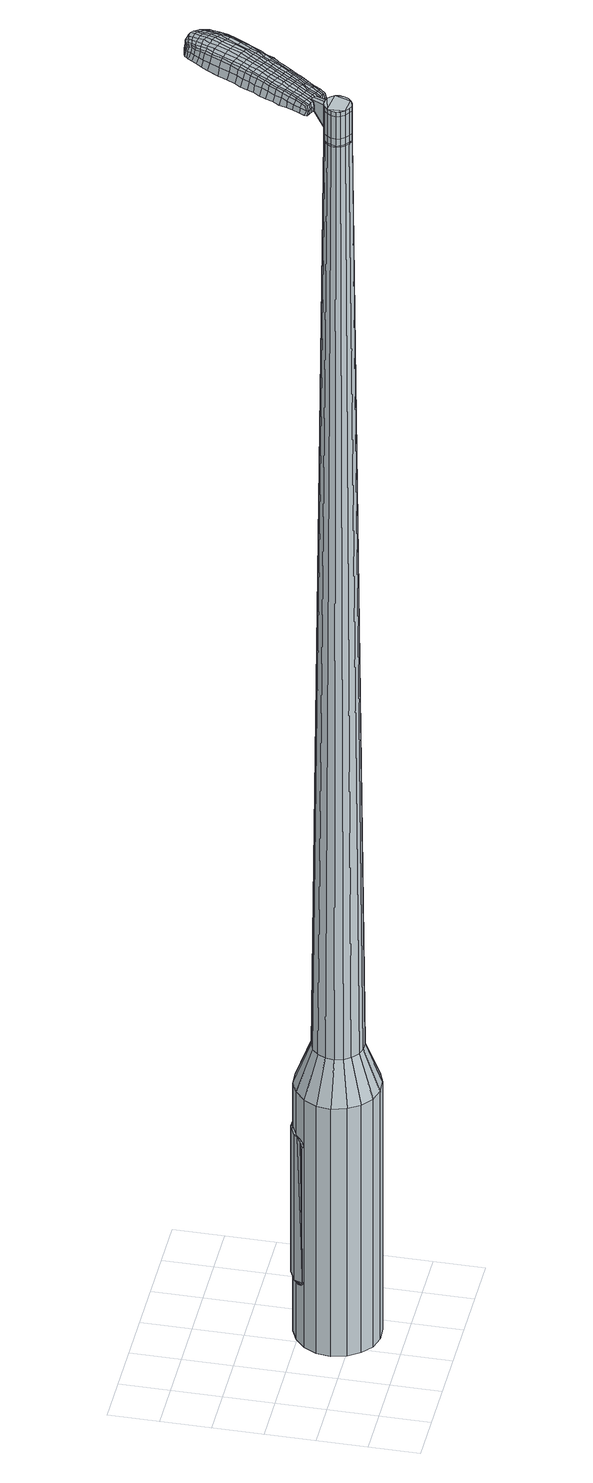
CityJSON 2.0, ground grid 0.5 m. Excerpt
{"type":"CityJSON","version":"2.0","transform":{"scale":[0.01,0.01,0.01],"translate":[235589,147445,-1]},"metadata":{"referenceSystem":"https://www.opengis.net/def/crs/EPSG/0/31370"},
"CityObjects":{
"object1":{"type":"GenericCityObject","attributes":{"cluster":390,"mean_distance_to_centroid":0.313,"new_centroid_x":235590.27,"new_centroid_y":147445.64,"mean_distance_to_camera":8.64,"H1":78.87,"H2":93.62,"Z_final":112.27,"cluster2":-1,"proj_x":235594.43,"proj_y":147447.76,"id_line":65007,"bearing_l":333,"distance":4.67,"orientation":"left","G_obj":63},"geometry":[{"type":"MultiSurface","lod":"2","boundaries":[[[0,1,2,3]],[[1,4,5,2]],[[4,6,7,5]],[[6,8,9,7]],[[8,10,11,9]],[[10,12,13,11]],[[12,14,15,13]],[[14,16,17,15]],[[16,18,19,17]],[[18,20,21,19]],[[20,22,23,21]],[[22,24,25,23]],[[24,26,27,25]],[[26,28,29,27]],[[28,30,31,29]],[[30,32,33,31]],[[32,34,35,33]],[[34,0,3,35]],[[36,37,38,39]],[[38,40,41,42]],[[41,43,42]],[[42,44,45,46]],[[45,47,46]],[[46,48,49,50]],[[49,51,50]],[[42,46,50,38]],[[50,52,39,38]],[[53,36,39]],[[2,5,7,35]],[[7,9,11,15]],[[11,13,15]],[[15,17,19,23]],[[19,21,23]],[[23,25,27,31]],[[27,29,31]],[[15,23,31,7]],[[31,33,35,7]],[[3,2,35]],[[1,0,54,55]],[[0,34,56,54]],[[34,32,57,56]],[[32,30,58,57]],[[30,28,59,58]],[[28,26,60,59]],[[26,24,61,60]],[[24,22,62,61]],[[22,20,63,62]],[[20,18,64,63]],[[18,16,65,64]],[[16,14,66,65]],[[14,12,67,66]],[[12,10,68,67]],[[10,8,69,68]],[[8,6,70,69]],[[6,4,71,70]],[[4,1,55,71]],[[55,54,72,73]],[[54,56,74,72]],[[56,57,75,74]],[[57,58,76,75]],[[58,59,77,76]],[[59,60,78,77]],[[60,61,79,78]],[[61,62,80,79]],[[62,63,81,80]],[[63,64,82,81]],[[64,65,83,82]],[[65,66,84,83]],[[66,67,85,84]],[[67,68,86,85]],[[68,69,87,86]],[[69,70,88,87]],[[70,71,89,88]],[[71,55,73,89]],[[90,91,92,73]],[[74,93,91,90]],[[94,95,93,74]],[[96,97,95,94]],[[77,98,97,96]],[[78,99,98,77]],[[100,101,99,78]],[[102,103,101,100]],[[81,104,103,102]],[[82,105,104,81]],[[106,107,105,82]],[[84,108,107,106]],[[85,109,108,84]],[[86,110,109,85]],[[87,111,110,86]],[[112,113,111,87]],[[114,115,113,112]],[[73,92,115,114]],[[116,117,118,119]],[[120,116,119,121]],[[122,120,121,123]],[[124,122,123,125]],[[126,124,125,127]],[[128,126,127,129]],[[130,128,129,131]],[[132,130,131,133]],[[134,132,133,135]],[[136,134,135,137]],[[138,136,137,139]],[[140,138,139,141]],[[142,140,141,143]],[[144,142,143,145]],[[146,144,145,147]],[[148,146,147,149]],[[72,90,73]],[[72,74,90]],[[75,94,74]],[[75,76,96,94]],[[76,77,96]],[[79,100,78]],[[79,80,102,100]],[[80,81,102]],[[83,106,82]],[[83,84,106]],[[88,112,87]],[[88,89,114,112]],[[89,73,114]],[[150,92,91]],[[151,115,92]],[[151,152,113,115]],[[152,111,113]],[[153,107,108]],[[153,105,107]],[[154,103,104]],[[154,155,101,103]],[[155,99,101]],[[156,97,98]],[[156,157,95,97]],[[157,93,95]],[[150,91,93]],[[39,52,148,158]],[[92,150,159,149]],[[53,39,158,117]],[[150,93,118,159]],[[36,53,117,116]],[[93,157,119,118]],[[37,36,116,120]],[[157,156,121,119]],[[38,37,120,122]],[[156,98,123,121]],[[40,38,122,124]],[[98,99,125,123]],[[41,40,124,126]],[[99,155,127,125]],[[43,41,126,128]],[[155,154,129,127]],[[42,43,128,130]],[[154,104,131,129]],[[44,42,130,132]],[[104,105,133,131]],[[45,44,132,134]],[[105,153,135,133]],[[47,45,134,136]],[[153,108,137,135]],[[46,47,136,138]],[[108,109,139,137]],[[48,46,138,140]],[[109,110,141,139]],[[49,48,140,142]],[[110,111,143,141]],[[51,49,142,144]],[[111,152,145,143]],[[50,51,144,146]],[[152,151,147,145]],[[52,50,146,148]],[[151,92,149,147]],[[148,149,160,161]],[[149,159,162,160]],[[159,118,163,162]],[[118,117,164,163]],[[117,158,165,164]],[[158,148,161,165]],[[166,167,168,169]],[[170,166,169,171]],[[166,170,172,173]],[[167,166,173,174]],[[175,176,177,178]],[[179,175,178,180]],[[175,179,181,182]],[[176,175,182,183]],[[184,185,186,187]],[[188,184,187,189]],[[184,188,190,191]],[[185,184,191,192]],[[193,194,195,196]],[[197,193,196,198]],[[193,197,199,200]],[[194,193,200,201]],[[202,203,204,205]],[[206,202,205,207]],[[202,206,208,209]],[[203,202,209,210]],[[211,212,213,214]],[[215,211,214,216]],[[211,215,217,218]],[[212,211,218,219]],[[220,221,222,223]],[[212,220,223,213]],[[220,212,219,224]],[[221,220,224,225]],[[226,227,228,229]],[[221,226,229,222]],[[226,221,225,230]],[[227,226,230,231]],[[232,170,171,233]],[[227,232,233,228]],[[232,227,231,234]],[[170,232,234,172]],[[235,236,237,238]],[[239,235,238,240]],[[235,239,241,242]],[[236,235,242,243]],[[244,245,246,247]],[[236,244,247,237]],[[244,236,243,248]],[[245,244,248,249]],[[250,251,252,253]],[[245,250,253,246]],[[250,245,249,254]],[[251,250,254,255]],[[256,257,258,259]],[[251,256,259,252]],[[256,251,255,260]],[[257,256,260,261]],[[262,167,174,263]],[[257,262,263,258]],[[262,257,261,264]],[[167,262,264,168]],[[265,266,267,268]],[[269,265,268,270]],[[265,269,271,272]],[[266,265,272,273]],[[274,275,276,277]],[[266,274,277,267]],[[274,266,273,278]],[[275,274,278,279]],[[280,281,282,283]],[[275,280,283,276]],[[280,275,279,284]],[[281,280,284,285]],[[286,179,180,287]],[[281,286,287,282]],[[286,281,285,288]],[[179,286,288,181]],[[289,290,291,292]],[[293,289,292,294]],[[289,293,295,296]],[[290,289,296,297]],[[298,299,300,301]],[[290,298,301,291]],[[298,290,297,302]],[[299,298,302,303]],[[304,305,306,307]],[[299,304,307,300]],[[304,299,303,308]],[[305,304,308,309]],[[310,311,312,313]],[[305,310,313,306]],[[310,305,309,314]],[[311,310,314,315]],[[316,176,183,317]],[[311,316,317,312]],[[316,311,315,318]],[[176,316,318,177]],[[319,205,204,320]],[[321,319,320,322]],[[319,321,323,324]],[[205,319,324,207]],[[325,321,322,326]],[[327,325,326,328]],[[325,327,329,330]],[[321,325,330,323]],[[331,327,328,332]],[[333,331,332,334]],[[331,333,335,336]],[[327,331,336,329]],[[337,333,334,338]],[[339,337,338,340]],[[337,339,341,342]],[[333,337,342,335]],[[343,339,340,344]],[[194,343,344,195]],[[343,194,201,345]],[[339,343,345,341]],[[346,347,192,191]],[[348,346,191,190]],[[346,348,349,350]],[[347,346,350,351]],[[352,353,351,350]],[[354,352,350,349]],[[352,354,355,356]],[[353,352,356,357]],[[358,359,357,356]],[[360,358,356,355]],[[358,360,361,362]],[[359,358,362,363]],[[364,365,363,362]],[[366,364,362,361]],[[364,366,199,197]],[[365,364,197,198]],[[367,368,369,370]],[[269,367,370,271]],[[367,269,270,371]],[[368,367,371,372]],[[373,188,189,374]],[[368,373,374,369]],[[373,368,372,375]],[[188,373,375,190]],[[376,377,378,379]],[[215,376,379,217]],[[376,215,216,380]],[[377,376,380,381]],[[382,383,384,385]],[[377,382,385,378]],[[382,377,381,386]],[[383,382,386,387]],[[388,185,192,389]],[[383,388,389,384]],[[388,383,387,390]],[[185,388,390,186]],[[391,392,393,394]],[[173,391,394,174]],[[391,173,172,395]],[[392,391,395,396]],[[397,398,399,400]],[[392,397,400,393]],[[397,392,396,401]],[[398,397,401,402]],[[403,196,195,404]],[[398,403,404,399]],[[403,398,402,405]],[[196,403,405,198]],[[406,407,408,409]],[[178,406,409,180]],[[406,178,177,410]],[[407,406,410,411]],[[412,200,199,413]],[[407,412,413,408]],[[412,407,411,414]],[[200,412,414,201]],[[415,416,417,418]],[[293,415,418,295]],[[415,293,294,419]],[[416,415,419,420]],[[421,206,207,422]],[[416,421,422,417]],[[421,416,420,423]],[[206,421,423,208]],[[424,425,426,427]],[[239,424,427,241]],[[424,239,240,428]],[[425,424,428,429]],[[430,431,432,433]],[[425,430,433,426]],[[430,425,429,434]],[[431,430,434,435]],[[436,203,210,437]],[[431,436,437,432]],[[436,431,435,438]],[[203,436,438,204]],[[439,440,429,428]],[[238,439,428,240]],[[439,238,237,441]],[[440,439,441,442]],[[443,444,435,434]],[[440,443,434,429]],[[443,440,442,445]],[[444,443,445,446]],[[447,320,204,438]],[[444,447,438,435]],[[447,444,446,448]],[[320,447,448,322]],[[449,450,451,452]],[[296,449,452,297]],[[449,296,295,418]],[[450,449,418,417]],[[453,324,323,454]],[[450,453,454,451]],[[453,450,417,422]],[[324,453,422,207]],[[455,456,442,441]],[[247,455,441,237]],[[455,247,246,457]],[[456,455,457,458]],[[459,460,446,445]],[[456,459,445,442]],[[459,456,458,461]],[[460,459,461,462]],[[463,326,322,448]],[[460,463,448,446]],[[463,460,462,464]],[[326,463,464,328]],[[465,466,467,468]],[[302,465,468,303]],[[465,302,297,452]],[[466,465,452,451]],[[469,330,329,470]],[[466,469,470,467]],[[469,466,451,454]],[[330,469,454,323]],[[471,472,458,457]],[[253,471,457,246]],[[471,253,252,473]],[[472,471,473,474]],[[475,476,462,461]],[[472,475,461,458]],[[475,472,474,477]],[[476,475,477,478]],[[479,332,328,464]],[[476,479,464,462]],[[479,476,478,480]],[[332,479,480,334]],[[481,482,483,484]],[[308,481,484,309]],[[481,308,303,468]],[[482,481,468,467]],[[485,336,335,486]],[[482,485,486,483]],[[485,482,467,470]],[[336,485,470,329]],[[487,488,474,473]],[[259,487,473,252]],[[487,259,258,489]],[[488,487,489,490]],[[491,492,478,477]],[[488,491,477,474]],[[491,488,490,493]],[[492,491,493,494]],[[495,338,334,480]],[[492,495,480,478]],[[495,492,494,496]],[[338,495,496,340]],[[497,498,499,500]],[[314,497,500,315]],[[497,314,309,484]],[[498,497,484,483]],[[501,342,341,502]],[[498,501,502,499]],[[501,498,483,486]],[[342,501,486,335]],[[503,504,490,489]],[[263,503,489,258]],[[503,263,174,394]],[[504,503,394,393]],[[505,506,494,493]],[[504,505,493,490]],[[505,504,393,400]],[[506,505,400,399]],[[507,344,340,496]],[[506,507,496,494]],[[507,506,399,404]],[[344,507,404,195]],[[508,509,411,410]],[[318,508,410,177]],[[508,318,315,500]],[[509,508,500,499]],[[510,345,201,414]],[[509,510,414,411]],[[510,509,499,502]],[[345,510,502,341]],[[511,512,372,371]],[[268,511,371,270]],[[511,268,267,513]],[[512,511,513,514]],[[515,348,190,375]],[[512,515,375,372]],[[515,512,514,516]],[[348,515,516,349]],[[517,518,519,520]],[[218,517,520,219]],[[517,218,217,379]],[[518,517,379,378]],[[521,522,523,524]],[[518,521,524,519]],[[521,518,378,385]],[[522,521,385,384]],[[525,347,351,526]],[[522,525,526,523]],[[525,522,384,389]],[[347,525,389,192]],[[527,528,514,513]],[[277,527,513,267]],[[527,277,276,529]],[[528,527,529,530]],[[531,354,349,516]],[[528,531,516,514]],[[531,528,530,532]],[[354,531,532,355]],[[533,534,535,536]],[[224,533,536,225]],[[533,224,219,520]],[[534,533,520,519]],[[537,538,539,540]],[[534,537,540,535]],[[537,534,519,524]],[[538,537,524,523]],[[541,353,357,542]],[[538,541,542,539]],[[541,538,523,526]],[[353,541,526,351]],[[543,544,530,529]],[[283,543,529,276]],[[543,283,282,545]],[[544,543,545,546]],[[547,360,355,532]],[[544,547,532,530]],[[547,544,546,548]],[[360,547,548,361]],[[549,550,551,552]],[[230,549,552,231]],[[549,230,225,536]],[[550,549,536,535]],[[553,554,555,556]],[[550,553,556,551]],[[553,550,535,540]],[[554,553,540,539]],[[557,359,363,558]],[[554,557,558,555]],[[557,554,539,542]],[[359,557,542,357]],[[559,560,546,545]],[[287,559,545,282]],[[559,287,180,409]],[[560,559,409,408]],[[561,366,361,548]],[[560,561,548,546]],[[561,560,408,413]],[[366,561,413,199]],[[562,563,396,395]],[[234,562,395,172]],[[562,234,231,552]],[[563,562,552,551]],[[564,565,402,401]],[[563,564,401,396]],[[564,563,551,556]],[[565,564,556,555]],[[566,365,198,405]],[[565,566,405,402]],[[566,565,555,558]],[[365,566,558,363]],[[567,568,569,570]],[[570,569,571,572]],[[573,571,569,574]],[[574,569,568,575]],[[576,577,578,579]],[[579,578,580,581]],[[582,580,578,583]],[[583,578,577,584]],[[585,586,587,588]],[[588,587,589,590]],[[591,589,587,592]],[[592,587,586,593]],[[594,595,596,597]],[[597,596,598,599]],[[600,598,596,601]],[[601,596,595,602]],[[603,604,605,606]],[[606,605,607,608]],[[609,607,605,610]],[[610,605,604,611]],[[612,613,614,615]],[[615,614,616,617]],[[618,616,614,619]],[[619,614,613,620]],[[621,622,623,624]],[[624,623,613,612]],[[620,613,623,625]],[[625,623,622,626]],[[627,628,629,630]],[[630,629,622,621]],[[626,622,629,631]],[[631,629,628,632]],[[572,571,633,634]],[[634,633,628,627]],[[632,628,633,635]],[[635,633,571,573]],[[636,637,638,639]],[[639,638,640,641]],[[642,640,638,643]],[[643,638,637,644]],[[645,646,647,648]],[[648,647,637,636]],[[644,637,647,649]],[[649,647,646,650]],[[651,652,653,654]],[[654,653,646,645]],[[650,646,653,655]],[[655,653,652,656]],[[657,658,659,660]],[[660,659,652,651]],[[656,652,659,661]],[[661,659,658,662]],[[575,568,663,664]],[[664,663,658,657]],[[662,658,663,665]],[[665,663,568,567]],[[666,667,668,669]],[[669,668,670,671]],[[672,670,668,673]],[[673,668,667,674]],[[675,676,677,678]],[[678,677,667,666]],[[674,667,677,679]],[[679,677,676,680]],[[681,682,683,684]],[[684,683,676,675]],[[680,676,683,685]],[[685,683,682,686]],[[581,580,687,688]],[[688,687,682,681]],[[686,682,687,689]],[[689,687,580,582]],[[690,691,692,693]],[[693,692,694,695]],[[696,694,692,697]],[[697,692,691,698]],[[699,700,701,702]],[[702,701,691,690]],[[698,691,701,703]],[[703,701,700,704]],[[705,706,707,708]],[[708,707,700,699]],[[704,700,707,709]],[[709,707,706,710]],[[711,712,713,714]],[[714,713,706,705]],[[710,706,713,715]],[[715,713,712,716]],[[584,577,717,718]],[[718,717,712,711]],[[716,712,717,719]],[[719,717,577,576]],[[603,606,720,721]],[[721,720,722,723]],[[724,722,720,725]],[[725,720,606,608]],[[723,722,726,727]],[[727,726,728,729]],[[730,728,726,731]],[[731,726,722,724]],[[729,728,732,733]],[[733,732,734,735]],[[736,734,732,737]],[[737,732,728,730]],[[735,734,738,739]],[[739,738,740,741]],[[742,740,738,743]],[[743,738,734,736]],[[741,740,744,745]],[[745,744,595,594]],[[602,595,744,746]],[[746,744,740,742]],[[593,747,748,592]],[[592,748,749,591]],[[750,749,748,751]],[[751,748,747,752]],[[752,753,754,751]],[[751,754,755,750]],[[756,755,754,757]],[[757,754,753,758]],[[758,759,760,757]],[[757,760,761,756]],[[762,761,760,763]],[[763,760,759,764]],[[764,765,766,763]],[[763,766,767,762]],[[600,767,766,598]],[[598,766,765,599]],[[768,769,770,771]],[[771,770,670,672]],[[671,670,770,772]],[[772,770,769,773]],[[590,589,774,775]],[[775,774,769,768]],[[773,769,774,776]],[[776,774,589,591]],[[777,778,779,780]],[[780,779,616,618]],[[617,616,779,781]],[[781,779,778,782]],[[783,784,785,786]],[[786,785,778,777]],[[782,778,785,787]],[[787,785,784,788]],[[593,586,789,790]],[[790,789,784,783]],[[788,784,789,791]],[[791,789,586,585]],[[792,793,794,795]],[[795,794,574,575]],[[573,574,794,796]],[[796,794,793,797]],[[798,799,800,801]],[[801,800,793,792]],[[797,793,800,802]],[[802,800,799,803]],[[594,597,804,805]],[[805,804,799,798]],[[803,799,804,806]],[[806,804,597,599]],[[807,808,809,810]],[[810,809,579,581]],[[576,579,809,811]],[[811,809,808,812]],[[600,601,813,814]],[[814,813,808,807]],[[812,808,813,815]],[[815,813,601,602]],[[816,817,694,818]],[[818,694,696]],[[695,694,817,819]],[[608,607,820,821]],[[821,820,817,816]],[[819,817,820,822]],[[822,820,607,609]],[[823,824,825,826]],[[826,825,640,642]],[[641,640,825,827]],[[827,825,824,828]],[[829,830,831,832]],[[832,831,824,823]],[[828,824,831,833]],[[833,831,830,834]],[[611,604,835,836]],[[836,835,830,829]],[[834,830,835,837]],[[837,835,604,603]],[[828,838,839,827]],[[827,839,639,641]],[[636,639,839,840]],[[839,838,840]],[[834,841,842,833]],[[833,842,838,828]],[[840,838,842,843]],[[843,842,841,844]],[[603,721,845,837]],[[837,845,841,834]],[[844,841,845,846]],[[846,845,721,723]],[[847,848,849,850]],[[850,849,697,698]],[[696,697,849,818]],[[818,849,848,816]],[[724,725,851,852]],[[852,851,848,847]],[[816,848,851,821]],[[821,851,725,608]],[[853,854,840]],[[840,854,648,636]],[[645,648,854,855]],[[855,854,853,856]],[[844,857,858,843]],[[843,858,853,840]],[[856,853,858,859]],[[859,858,857,860]],[[723,727,861,846]],[[846,861,857,844]],[[860,857,861,862]],[[862,861,727,729]],[[863,864,865,866]],[[866,865,703,704]],[[698,703,865,850]],[[850,865,864,847]],[[730,731,867,868]],[[868,867,864,863]],[[847,864,867,852]],[[852,867,731,724]],[[856,869,855]],[[855,869,654,645]],[[651,654,869,870]],[[870,869,871]],[[860,872,873,859]],[[859,873,869,856]],[[871,869,873,874]],[[874,873,872,875]],[[729,733,876,862]],[[862,876,872,860]],[[875,872,876,877]],[[877,876,733,735]],[[878,879,880,881]],[[881,880,709,710]],[[704,709,880,866]],[[866,880,879,863]],[[736,737,882,883]],[[883,882,879,878]],[[863,879,882,868]],[[868,882,737,730]],[[871,884,885,870]],[[870,885,660,651]],[[657,660,885,886]],[[886,885,884,887]],[[875,888,889,874]],[[874,889,884,871]],[[887,884,889,890]],[[890,889,888,891]],[[735,739,892,877]],[[877,892,888,875]],[[891,888,892,893]],[[893,892,739,741]],[[894,895,896,897]],[[897,896,715,716]],[[710,715,896,881]],[[881,896,895,878]],[[742,743,898,899]],[[899,898,895,894]],[[878,895,898,883]],[[883,898,743,736]],[[887,900,901,886]],[[886,901,664,657]],[[575,664,901,795]],[[795,901,900,792]],[[891,902,903,890]],[[890,903,900,887]],[[792,900,903,801]],[[801,903,902,798]],[[741,745,904,893]],[[893,904,902,891]],[[798,902,904,805]],[[805,904,745,594]],[[812,905,906,811]],[[811,906,719,576]],[[716,719,906,897]],[[897,906,905,894]],[[602,746,907,815]],[[815,907,905,812]],[[894,905,907,899]],[[899,907,746,742]],[[773,908,909,772]],[[772,909,669,671]],[[666,669,909,910]],[[910,909,908,911]],[[591,749,912,776]],[[776,912,908,773]],[[911,908,912,913]],[[913,912,749,750]],[[914,915,916,917]],[[917,916,619,620]],[[618,619,916,780]],[[780,916,915,777]],[[918,919,920,921]],[[921,920,915,914]],[[777,915,920,786]],[[786,920,919,783]],[[752,747,922,923]],[[923,922,919,918]],[[783,919,922,790]],[[790,922,747,593]],[[911,924,925,910]],[[910,925,678,666]],[[675,678,925,926]],[[926,925,924,927]],[[750,755,928,913]],[[913,928,924,911]],[[927,924,928,929]],[[929,928,755,756]],[[930,931,932,933]],[[933,932,625,626]],[[620,625,932,917]],[[917,932,931,914]],[[934,935,936,937]],[[937,936,931,930]],[[914,931,936,921]],[[921,936,935,918]],[[758,753,938,939]],[[939,938,935,934]],[[918,935,938,923]],[[923,938,753,752]],[[927,940,941,926]],[[926,941,684,675]],[[681,684,941,942]],[[942,941,940,943]],[[756,761,944,929]],[[929,944,940,927]],[[943,940,944,945]],[[945,944,761,762]],[[946,947,948,949]],[[949,948,631,632]],[[626,631,948,933]],[[933,948,947,930]],[[950,951,952,953]],[[953,952,947,946]],[[930,947,952,937]],[[937,952,951,934]],[[764,759,954,955]],[[955,954,951,950]],[[934,951,954,939]],[[939,954,759,758]],[[943,956,957,942]],[[942,957,688,681]],[[581,688,957,810]],[[810,957,956,807]],[[762,767,958,945]],[[945,958,956,943]],[[807,956,958,814]],[[814,958,767,600]],[[797,959,960,796]],[[796,960,635,573]],[[632,635,960,949]],[[949,960,959,946]],[[803,961,962,802]],[[802,962,959,797]],[[946,959,962,953]],[[953,962,961,950]],[[599,765,963,806]],[[806,963,961,803]],[[950,961,963,955]],[[955,963,765,764]],[[567,570,169,168]],[[570,572,171,169]],[[582,583,182,181]],[[583,584,183,182]],[[585,588,187,186]],[[588,590,189,187]],[[609,610,209,208]],[[610,611,210,209]],[[612,615,214,213]],[[615,617,216,214]],[[621,624,223,222]],[[624,612,213,223]],[[627,630,229,228]],[[630,621,222,229]],[[572,634,233,171]],[[634,627,228,233]],[[642,643,242,241]],[[643,644,243,242]],[[644,649,248,243]],[[649,650,249,248]],[[650,655,254,249]],[[655,656,255,254]],[[656,661,260,255]],[[661,662,261,260]],[[662,665,264,261]],[[665,567,168,264]],[[672,673,272,271]],[[673,674,273,272]],[[674,679,278,273]],[[679,680,279,278]],[[680,685,284,279]],[[685,686,285,284]],[[686,689,288,285]],[[689,582,181,288]],[[690,693,292,291]],[[693,695,294,292]],[[699,702,301,300]],[[702,690,291,301]],[[705,708,307,306]],[[708,699,300,307]],[[711,714,313,312]],[[714,705,306,313]],[[584,718,317,183]],[[718,711,312,317]],[[768,771,370,369]],[[771,672,271,370]],[[590,775,374,189]],[[775,768,369,374]],[[617,781,380,216]],[[781,782,381,380]],[[782,787,386,381]],[[787,788,387,386]],[[788,791,390,387]],[[791,585,186,390]],[[695,419,294]],[[695,819,420,419]],[[819,822,423,420]],[[822,609,208,423]],[[823,826,427,426]],[[826,642,241,427]],[[829,832,433,432]],[[832,823,426,433]],[[611,836,437,210]],[[836,829,432,437]],[[964,965,966,967]],[[968,969,967,966]],[[970,971,972,973]],[[974,975,976,977]],[[965,978,979,966]],[[980,968,966,979]],[[981,970,973,982]],[[983,984,975,974]],[[978,985,986,979]],[[986,987,980,979]],[[988,981,982,989]],[[990,984,983,991]],[[985,992,993,986]],[[993,994,987,986]],[[995,988,989,996]],[[997,990,991,998]],[[999,1000,1001,1002]],[[1003,1004,1000,999]],[[1003,1005,1006,1004]],[[1005,1007,1008,1006]],[[1009,1010,1011,1012]],[[1013,1014,1010,1009]],[[1015,1016,1014,1013]],[[1017,1018,1016,1015]],[[1012,1001,1000,1009]],[[1009,1000,1004,1013]],[[1004,1006,1015,1013]],[[1006,1008,1017,1015]],[[973,972,969,968]],[[982,973,968,980]],[[987,989,982,980]],[[994,996,989,987]],[[974,977,971,970]],[[983,974,970,981]],[[991,983,981,988]],[[998,991,988,995]],[[975,999,1002,976]],[[984,1003,999,975]],[[1005,1003,984,990]],[[1007,1005,990,997]],[[1019,1020,1021,1022]],[[1021,1023,1024,1025]],[[1021,1025,1026,1027]],[[1021,1027,1022]],[[1028,1019,1022,1029]],[[1030,1029,1022,1031]],[[1032,1031,1022]],[[1033,1021,1020,1034]],[[1035,1033,1034,1036]],[[1037,1035,1036,1038]],[[1039,1037,1038,1040]],[[1041,1039,1040,1042]],[[1042,1043,1044,1045]],[[1042,1045,1046,1047]],[[1042,1047,1048,1049]],[[1048,1050,1051,1052]],[[1048,1052,1053,1054]],[[1048,1054,1049]],[[1042,1049,1041]],[[1055,1056,1020,1019]],[[1057,1058,1023,1021]],[[1059,1060,1032,1022]],[[1056,1061,1034,1020]],[[1062,1057,1021,1033]],[[1061,1063,1036,1034]],[[1064,1062,1033,1035]],[[1063,1065,1038,1036]],[[1066,1064,1035,1037]],[[1065,1067,1040,1038]],[[1068,1066,1037,1039]],[[1067,1069,1042,1040]],[[1070,1068,1039,1041]],[[1069,1071,1043,1042]],[[1072,1073,1050,1048]],[[1074,1070,1041,1049]],[[1044,1043,1071,1075]],[[1045,1044,1075,1076]],[[1046,1045,1076,1077]],[[1047,1046,1077,1078]],[[1048,1047,1078,1072]],[[1079,1055,1019,1028]],[[1080,1079,1028,1029]],[[1081,1080,1029,1030]],[[1082,1081,1030,1031]],[[1060,1082,1031,1032]],[[1024,1023,1058,1083]],[[1051,1050,1073,1084]],[[1025,1024,1083,1085]],[[1026,1025,1085,1086]],[[1027,1026,1086,1087]],[[1022,1027,1087,1059]],[[1052,1051,1084,1088]],[[1053,1052,1088,1089]],[[1054,1053,1089,1090]],[[1049,1054,1090,1074]]]}]}
},
"vertices":[
[146,104,384],[158,95,384],[158,95,96],[146,104,96],[166,82,384],[166,82,96],[169,68,384],[169,68,96],[167,53,384],[167,53,96],[160,40,384],[160,40,96],[150,30,384],[150,30,96],[136,25,384],[136,25,96],[121,24,384],[121,24,96],[107,28,384],[107,28,96],[96,37,384],[96,37,96],[88,49,384],[88,49,96],[84,64,384],[84,64,96],[86,78,384],[86,78,96],[93,91,384],[93,91,96],[104,101,384],[104,101,96],[117,107,384],[117,107,96],[132,108,384],[132,108,96],[124,79,1524],[119,77,1524],[116,74,1524],[133,78,1524],[114,70,1524],[113,65,1524],[117,57,1524],[114,61,1524],[121,54,1524],[125,52,1524],[134,55,1524],[130,53,1524],[137,58,1524],[139,62,1524],[139,71,1524],[140,67,1524],[136,75,1524],[128,79,1524],[138,88,429],[145,83,429],[130,91,429],[121,90,429],[113,87,429],[107,81,429],[103,73,429],[101,64,429],[103,56,429],[108,49,429],[115,43,429],[124,41,429],[132,41,429],[140,45,429],[147,51,429],[151,58,429],[152,67,429],[150,76,429],[133,78,1483],[136,75,1483],[128,79,1483],[124,79,1483],[119,77,1483],[116,74,1483],[114,70,1483],[113,65,1483],[114,61,1483],[117,57,1483],[121,54,1483],[125,52,1483],[130,53,1483],[134,55,1483],[137,58,1483],[139,62,1483],[140,67,1483],[139,71,1483],[132,77,1483],[132,77,1485],[136,75,1485],[128,79,1485],[124,78,1483],[124,78,1485],[120,77,1483],[120,77,1485],[116,74,1485],[114,70,1485],[114,65,1483],[114,65,1485],[115,61,1483],[115,61,1485],[117,57,1485],[121,54,1485],[125,53,1483],[125,53,1485],[130,53,1485],[134,55,1485],[137,58,1485],[139,62,1485],[139,66,1483],[139,66,1485],[138,71,1483],[138,71,1485],[124,79,1519],[128,79,1519],[128,79,1493],[124,79,1493],[119,77,1519],[119,77,1493],[116,74,1519],[116,74,1493],[114,70,1519],[114,70,1493],[113,65,1519],[113,65,1493],[114,61,1519],[114,61,1493],[117,57,1519],[117,57,1493],[121,54,1519],[121,54,1493],[125,52,1519],[125,52,1493],[130,53,1519],[130,53,1493],[134,55,1519],[134,55,1493],[137,58,1519],[137,58,1493],[139,62,1519],[139,62,1493],[140,67,1519],[140,67,1493],[139,71,1519],[139,71,1493],[136,75,1519],[136,75,1493],[133,78,1485],[139,71,1485],[140,67,1485],[125,52,1485],[114,61,1485],[113,65,1485],[119,77,1485],[124,79,1485],[133,78,1519],[133,78,1493],[144,93,1513],[144,93,1518],[141,94,1513],[138,96,1513],[138,96,1518],[141,94,1518],[192,152,1519],[189,145,1518],[191,146,1509],[194,152,1510],[196,159,1519],[198,160,1510],[195,159,1526],[190,151,1525],[187,145,1525],[158,169,1519],[155,163,1518],[156,161,1525],[159,168,1525],[162,177,1519],[163,176,1526],[161,179,1510],[157,171,1510],[154,165,1509],[207,227,1519],[210,225,1519],[211,226,1513],[207,228,1513],[203,228,1519],[203,228,1513],[202,226,1524],[206,225,1524],[209,224,1524],[173,161,1530],[170,154,1529],[173,153,1529],[176,159,1530],[178,169,1531],[181,167,1531],[174,170,1530],[170,162,1530],[167,156,1529],[137,89,1512],[139,87,1512],[140,89,1517],[138,90,1517],[134,90,1512],[135,91,1517],[134,91,1506],[137,89,1506],[140,88,1506],[218,205,1519],[217,202,1519],[218,202,1512],[220,205,1512],[218,207,1518],[220,208,1512],[217,207,1522],[217,205,1523],[216,202,1524],[215,197,1519],[213,192,1519],[215,192,1512],[217,198,1512],[214,198,1524],[211,192,1525],[211,187,1519],[207,180,1519],[209,180,1511],[212,187,1511],[209,187,1526],[205,180,1526],[202,169,1519],[204,170,1510],[200,169,1526],[155,88,1513],[159,94,1513],[157,94,1518],[154,88,1517],[152,83,1512],[152,84,1516],[153,83,1506],[156,88,1507],[160,95,1507],[163,101,1514],[167,107,1515],[165,107,1520],[161,101,1519],[164,101,1507],[168,108,1507],[170,114,1515],[174,120,1516],[172,120,1522],[169,114,1521],[172,114,1508],[176,120,1508],[178,126,1517],[182,133,1517],[180,133,1524],[176,126,1523],[180,127,1508],[183,133,1509],[185,139,1518],[183,139,1524],[187,140,1509],[186,222,1519],[185,219,1519],[186,218,1524],[187,221,1523],[188,224,1518],[189,223,1522],[187,225,1512],[186,223,1512],[184,221,1512],[182,215,1519],[179,210,1519],[180,209,1525],[183,214,1524],[181,217,1512],[178,212,1512],[176,205,1519],[172,198,1519],[173,197,1526],[177,204,1526],[175,207,1511],[171,200,1511],[167,188,1519],[168,186,1526],[166,189,1510],[128,102,1513],[131,109,1513],[131,110,1507],[128,103,1507],[126,96,1512],[126,98,1506],[127,97,1516],[129,101,1517],[132,107,1518],[134,116,1514],[137,122,1515],[136,124,1507],[134,117,1507],[135,114,1519],[138,121,1520],[140,129,1515],[143,136,1516],[142,138,1508],[139,131,1508],[141,128,1521],[144,135,1522],[146,143,1517],[149,150,1517],[148,151,1509],[145,145,1508],[147,141,1523],[150,148,1524],[152,156,1518],[151,158,1509],[153,155,1524],[140,94,1519],[142,93,1519],[143,101,1520],[146,100,1520],[141,102,1520],[137,96,1519],[147,108,1522],[149,107,1522],[150,114,1523],[153,113,1523],[147,116,1523],[144,109,1521],[153,121,1524],[156,120,1524],[157,128,1525],[159,126,1525],[154,129,1525],[151,123,1524],[160,134,1526],[163,133,1526],[163,141,1527],[166,139,1527],[160,142,1527],[157,136,1526],[167,147,1528],[170,146,1528],[164,149,1528],[205,223,1527],[208,221,1527],[201,224,1526],[199,220,1527],[203,219,1528],[206,217,1528],[200,213,1529],[203,211,1529],[196,214,1528],[193,208,1530],[197,206,1530],[200,205,1530],[193,200,1531],[197,198,1531],[189,201,1530],[185,193,1531],[189,192,1531],[192,190,1531],[183,180,1531],[186,179,1531],[180,182,1531],[190,225,1518],[193,226,1519],[193,227,1513],[189,226,1513],[190,224,1523],[193,225,1523],[198,227,1519],[198,228,1513],[197,226,1524],[219,210,1518],[218,212,1518],[217,211,1523],[217,209,1523],[220,210,1513],[219,213,1513],[217,216,1519],[215,220,1519],[215,218,1524],[216,215,1523],[218,216,1513],[216,220,1513],[213,223,1519],[212,221,1524],[214,223,1513],[189,152,1528],[187,153,1528],[184,147,1528],[185,146,1527],[193,160,1528],[192,161,1529],[185,154,1529],[182,156,1530],[179,150,1529],[181,148,1528],[189,162,1529],[186,164,1530],[179,158,1530],[176,151,1529],[184,166,1531],[160,167,1528],[162,166,1529],[166,174,1529],[164,175,1528],[157,160,1527],[159,159,1528],[166,164,1529],[170,172,1530],[163,158,1528],[126,94,1512],[128,93,1512],[129,94,1517],[127,95,1517],[126,95,1506],[128,94,1506],[131,92,1512],[132,93,1517],[131,93,1506],[150,82,1512],[149,83,1512],[150,83,1506],[151,82,1506],[150,83,1517],[149,84,1517],[146,84,1512],[144,85,1512],[145,86,1506],[147,84,1506],[147,85,1517],[144,86,1517],[142,86,1512],[142,87,1506],[142,87,1517],[153,88,1519],[151,89,1519],[156,95,1520],[155,95,1520],[149,90,1519],[147,91,1519],[153,96,1520],[150,98,1520],[145,92,1519],[148,99,1520],[130,100,1519],[131,99,1519],[135,106,1520],[133,107,1520],[134,97,1519],[138,104,1520],[160,101,1521],[158,102,1521],[164,108,1522],[162,108,1522],[156,103,1521],[154,104,1521],[160,109,1522],[157,111,1523],[152,105,1522],[155,112,1523],[136,113,1521],[138,112,1521],[141,119,1522],[139,120,1522],[141,111,1521],[144,118,1522],[167,114,1523],[166,115,1523],[171,120,1524],[169,121,1524],[164,116,1523],[161,117,1524],[167,122,1525],[165,124,1525],[158,118,1524],[162,125,1525],[142,127,1523],[144,126,1523],[147,133,1524],[145,134,1524],[147,124,1524],[150,131,1525],[175,127,1525],[173,128,1525],[178,133,1526],[177,134,1526],[171,129,1526],[168,130,1526],[174,135,1527],[172,137,1527],[165,132,1526],[169,138,1527],[148,140,1525],[150,139,1525],[153,146,1526],[151,147,1526],[153,138,1526],[157,144,1527],[182,139,1527],[180,140,1527],[178,142,1527],[175,143,1528],[172,145,1528],[154,154,1527],[156,153,1527],[160,151,1528],[189,222,1525],[192,223,1525],[187,219,1526],[190,219,1526],[196,223,1526],[194,220,1527],[216,207,1525],[216,209,1525],[214,206,1526],[215,204,1525],[215,212,1525],[213,216,1526],[211,212,1527],[213,209,1526],[211,219,1526],[209,215,1527],[184,214,1526],[187,215,1527],[181,209,1527],[184,209,1528],[191,215,1528],[188,209,1529],[213,199,1526],[212,201,1527],[210,195,1528],[211,193,1527],[211,204,1527],[209,206,1528],[206,200,1529],[208,198,1528],[206,209,1528],[203,203,1530],[178,203,1528],[181,203,1529],[174,196,1528],[177,196,1529],[185,203,1529],[181,195,1530],[208,188,1528],[207,189,1528],[203,182,1529],[204,180,1528],[205,192,1529],[203,194,1530],[198,186,1530],[201,184,1530],[200,196,1530],[195,188,1531],[169,186,1529],[171,185,1529],[175,184,1530],[199,170,1528],[197,171,1529],[195,173,1530],[192,175,1530],[190,177,1531],[189,147,1509],[187,146,1518],[191,153,1518],[193,153,1509],[195,160,1519],[197,161,1510],[193,160,1525],[189,152,1525],[185,146,1525],[158,161,1525],[157,162,1518],[160,168,1518],[161,167,1525],[164,176,1519],[164,175,1525],[163,178,1510],[159,170,1509],[156,164,1509],[209,224,1513],[209,223,1519],[206,225,1519],[207,225,1513],[203,225,1519],[203,226,1513],[202,224,1524],[205,223,1524],[208,222,1524],[173,153,1528],[170,154,1528],[174,161,1529],[176,159,1529],[178,169,1529],[181,167,1529],[174,171,1529],[170,162,1529],[167,156,1528],[141,90,1516],[140,89,1512],[138,91,1512],[138,91,1516],[135,92,1512],[136,93,1516],[135,93,1506],[138,91,1506],[141,90,1506],[217,203,1512],[215,202,1519],[216,205,1518],[218,206,1512],[216,207,1518],[218,208,1512],[215,207,1522],[215,206,1523],[214,203,1523],[213,193,1512],[211,193,1519],[213,198,1519],[215,198,1512],[212,198,1524],[210,193,1525],[207,181,1511],[205,181,1519],[209,188,1519],[211,188,1511],[207,188,1525],[204,180,1526],[200,170,1519],[202,171,1510],[198,170,1526],[156,95,1518],[157,95,1513],[153,89,1513],[152,89,1517],[151,85,1512],[150,86,1515],[152,85,1506],[155,89,1506],[159,96,1507],[163,108,1520],[165,108,1514],[161,102,1514],[160,102,1519],[163,102,1507],[166,109,1507],[171,121,1522],[172,121,1516],[169,115,1515],[167,115,1521],[170,115,1508],[174,122,1508],[178,134,1523],[180,134,1517],[176,128,1516],[175,127,1522],[178,128,1508],[182,134,1508],[183,140,1517],[182,140,1524],[185,141,1509],[187,217,1523],[186,218,1519],[188,221,1518],[189,220,1523],[189,222,1518],[190,221,1522],[189,224,1512],[187,222,1512],[185,219,1512],[181,208,1525],[181,209,1519],[184,214,1519],[184,213,1524],[183,215,1512],[180,211,1512],[175,196,1526],[174,197,1519],[178,204,1519],[178,203,1525],[177,206,1511],[173,199,1511],[169,187,1519],[170,185,1526],[168,189,1510],[132,109,1507],[133,108,1513],[130,101,1513],[129,102,1506],[128,96,1512],[128,97,1506],[129,97,1515],[131,100,1517],[134,107,1518],[138,123,1507],[139,122,1514],[136,115,1514],[135,116,1507],[137,114,1519],[140,120,1520],[144,137,1508],[145,135,1516],[142,129,1515],[141,130,1508],[143,127,1521],[146,134,1522],[150,151,1508],[151,149,1517],[148,142,1516],[147,144,1508],[149,141,1522],[152,147,1523],[154,155,1517],[153,157,1509],[155,154,1524],[140,95,1518],[143,94,1518],[144,102,1519],[146,100,1519],[141,103,1519],[138,97,1518],[147,108,1520],[149,107,1520],[150,115,1521],[153,114,1521],[148,116,1521],[144,110,1520],[154,122,1523],[156,120,1523],[157,128,1524],[160,127,1524],[154,130,1524],[151,123,1523],[160,135,1525],[163,133,1525],[164,141,1526],[166,140,1526],[161,143,1526],[158,136,1525],[167,148,1527],[170,147,1527],[164,149,1527],[207,220,1526],[204,221,1526],[201,222,1525],[199,219,1526],[203,218,1526],[206,216,1526],[203,211,1528],[200,212,1528],[196,213,1527],[193,207,1528],[196,206,1529],[200,204,1529],[196,198,1530],[193,200,1530],[190,201,1529],[186,193,1530],[189,192,1530],[192,190,1530],[186,179,1530],[183,180,1530],[180,182,1530],[193,225,1513],[193,224,1518],[191,223,1518],[190,224,1512],[191,222,1523],[193,223,1523],[198,225,1519],[198,226,1513],[197,224,1523],[215,211,1523],[216,212,1518],[217,209,1518],[215,209,1523],[218,210,1512],[217,212,1512],[213,217,1523],[214,218,1519],[215,215,1519],[214,214,1523],[216,215,1513],[214,219,1513],[212,221,1519],[211,220,1524],[212,222,1513],[183,147,1527],[187,153,1527],[188,153,1527],[184,147,1526],[192,160,1527],[191,161,1528],[179,150,1528],[182,156,1528],[185,155,1528],[181,149,1527],[189,163,1528],[186,164,1529],[179,158,1529],[176,152,1528],[183,166,1529],[167,174,1528],[163,166,1527],[162,166,1527],[165,174,1527],[159,160,1526],[160,159,1527],[167,164,1528],[170,172,1528],[163,158,1527],[130,96,1516],[129,95,1512],[129,96,1516],[129,96,1506],[132,94,1512],[133,94,1516],[132,95,1506],[151,85,1506],[150,85,1512],[150,84,1512],[151,84,1506],[150,85,1516],[149,86,1516],[146,88,1506],[145,87,1512],[147,86,1512],[148,86,1506],[147,87,1516],[145,88,1516],[143,88,1512],[143,89,1506],[143,89,1516],[151,90,1518],[152,89,1518],[155,96,1519],[147,92,1518],[149,91,1518],[153,97,1519],[151,98,1519],[145,93,1518],[148,99,1519],[135,106,1519],[132,100,1518],[131,100,1518],[134,107,1519],[135,98,1518],[138,105,1519],[158,102,1520],[159,102,1520],[163,108,1521],[162,109,1521],[154,105,1520],[156,103,1520],[160,110,1521],[158,111,1521],[152,106,1520],[155,112,1521],[141,120,1521],[138,113,1520],[137,113,1520],[140,120,1521],[141,111,1520],[144,118,1521],[166,115,1522],[170,121,1523],[169,122,1523],[161,118,1522],[164,117,1522],[167,123,1523],[165,124,1524],[159,119,1523],[162,126,1524],[148,133,1523],[144,126,1522],[143,127,1522],[146,134,1523],[148,125,1522],[151,131,1523],[173,128,1524],[174,128,1524],[177,134,1525],[176,135,1525],[168,131,1525],[171,129,1524],[174,136,1525],[172,137,1526],[166,132,1525],[169,139,1526],[154,146,1525],[151,140,1524],[150,140,1524],[153,147,1525],[154,138,1524],[157,145,1525],[180,141,1526],[181,140,1526],[175,144,1527],[178,142,1526],[172,145,1527],[157,153,1526],[156,153,1526],[160,151,1526],[192,221,1524],[190,220,1524],[188,217,1525],[190,218,1525],[196,222,1525],[194,219,1525],[213,206,1525],[214,209,1524],[214,207,1524],[213,204,1525],[210,212,1526],[212,215,1525],[213,212,1524],[212,209,1525],[210,218,1525],[208,214,1526],[187,214,1526],[185,213,1526],[182,208,1526],[184,208,1527],[192,214,1526],[188,208,1527],[209,195,1527],[211,201,1526],[211,199,1526],[209,194,1526],[205,200,1528],[208,206,1527],[210,203,1526],[207,198,1527],[206,209,1527],[202,202,1528],[181,203,1527],[179,202,1527],[176,195,1527],[177,195,1528],[185,202,1528],[181,194,1529],[202,182,1528],[206,189,1527],[206,188,1527],[203,181,1527],[198,186,1529],[202,194,1529],[204,192,1528],[200,184,1528],[199,196,1529],[195,188,1530],[172,185,1528],[170,185,1528],[176,183,1529],[197,172,1528],[198,171,1528],[192,175,1529],[195,173,1529],[189,177,1530],[152,85,1508],[146,88,1508],[161,116,1509],[168,113,1509],[172,135,1510],[180,131,1510],[190,170,1512],[199,166,1512],[191,150,1511],[182,154,1511],[199,186,1513],[204,198,1514],[212,194,1514],[207,182,1513],[140,91,1508],[154,120,1509],[164,139,1510],[182,174,1512],[174,158,1511],[190,190,1513],[196,202,1514],[134,94,1508],[147,123,1509],[157,143,1510],[174,178,1512],[166,162,1511],[189,206,1514],[182,194,1513],[128,97,1508],[140,127,1509],[149,147,1510],[166,183,1512],[157,167,1511],[181,210,1514],[174,199,1513],[210,210,1514],[211,215,1514],[217,212,1514],[218,207,1514],[203,214,1514],[205,218,1514],[195,218,1514],[198,222,1514],[188,222,1514],[192,225,1514],[211,221,1515],[209,225,1515],[210,224,1515],[215,219,1515],[207,223,1515],[208,225,1515],[203,225,1515],[207,226,1515],[199,227,1515],[206,226,1515],[101,100,334],[104,103,334],[104,103,165],[93,93,171],[101,100,165],[98,98,165],[96,96,166],[94,94,167],[93,94,169],[98,98,334],[96,96,333],[94,94,332],[93,94,331],[93,93,328],[117,109,165],[117,109,334],[132,109,165],[132,109,334],[147,105,165],[147,105,334],[159,96,165],[159,96,334],[167,83,165],[167,83,334],[168,79,334],[169,76,334],[170,73,333],[170,71,332],[170,70,331],[170,69,328],[168,79,165],[170,69,171],[170,70,169],[170,71,167],[170,73,166],[169,76,165],[103,98,334],[105,101,334],[105,101,165],[103,98,165],[95,91,171],[95,91,328],[118,106,334],[118,106,165],[132,106,334],[132,106,165],[145,102,334],[145,102,165],[157,94,334],[157,94,165],[164,82,334],[164,82,165],[165,79,334],[168,69,328],[168,69,171],[165,79,165],[166,75,334],[167,72,333],[167,70,332],[168,69,331],[100,96,334],[98,94,333],[96,92,332],[95,92,331],[100,96,165],[168,69,169],[98,94,166],[96,92,167],[95,92,169],[167,70,167],[167,72,166],[166,75,165]
]}
